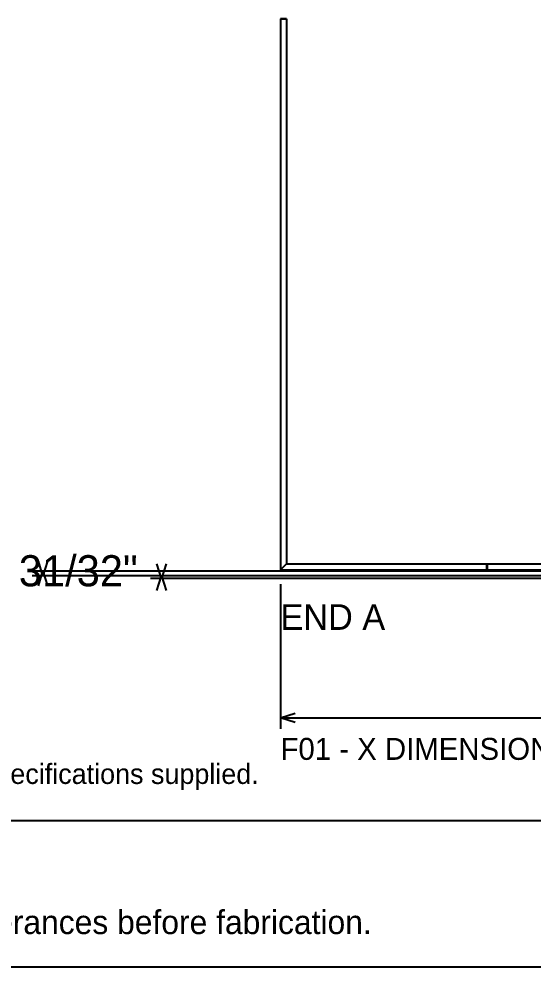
# Model space of a CAD drawing. Header units: inches. Extents: x 21 to 1475, y 21 to 947.
# Drawn here: x 403.7 to 575.4, y 20.8 to 337.2 of the extents above; entities that cross this region are included whole.
import ezdxf
from ezdxf.enums import TextEntityAlignment as Align

# ---------------------------------------------------------------- set-up
doc = ezdxf.new("R2010")
doc.units = ezdxf.units.IN
doc.header["$MEASUREMENT"] = 0

msp = doc.modelspace()

# ---------------------------------------------------------------- linework, layer by layer
at = {"layer": 'ANNOTATION'}
for p, q in [((411.72, 151.4), (410.19, 156.29)), ((413.25, 156.29), (411.72, 151.4)), ((451.31, 150.43), (449.78, 155.32)), ((452.84, 155.32), (451.31, 150.43)), ((715.7, 152.9), (408.06, 152.9)), ((410.19, 148.01), (411.72, 152.9)), ((411.72, 152.9), (411.72, 151.4)), ((411.72, 152.9), (413.25, 148.01)), ((715.7, 151.4), (408.06, 151.4)), ((715.7, 151.4), (447.64, 151.4)), ((717.14, 150.43), (447.64, 150.43)), ((449.78, 146.51), (451.31, 151.4)), ((451.31, 151.4), (451.31, 150.43)), ((451.31, 151.4), (452.84, 146.51)), ((491.03, 148.59), (491.03, 100.32)), ((491.03, 103.98), (495.92, 105.51)), ((491.03, 103.98), (717.53, 103.98)), ((495.92, 102.45), (491.03, 103.98))]:
    msp.add_line(p, q, dxfattribs=at)
at = {"layer": 'OUTLINE'}
for p, q in [((491.03, 337.24), (493.03, 337.24)), ((493.03, 337.24), (491.03, 337.24)), ((491.03, 337.24), (491.03, 153.4)), ((491.03, 337.24), (491.03, 153.4)), ((493.03, 337.24), (493.03, 155.4)), ((493.03, 337.24), (493.03, 155.4)), ((493.03, 155.4), (491.03, 153.4)), ((491.03, 153.4), (493.03, 155.4)), ((493.03, 155.4), (560.01, 155.4)), ((493.03, 155.4), (559.9, 155.4)), ((559.9, 155.4), (636.9, 155.4)), ((559.9, 155.4), (560.01, 155.4)), ((559.9, 153.4), (559.9, 155.4)), ((560.01, 155.4), (560.01, 153.4)), ((560.01, 155.4), (637.01, 155.4)), ((491.03, 153.4), (559.9, 153.4)), ((491.03, 153.4), (560.01, 153.4)), ((560.01, 153.4), (559.9, 153.4)), ((559.9, 153.4), (636.9, 153.4)), ((560.01, 153.4), (637.01, 153.4)), ((20.78, 69.67), (1475.22, 69.67)), ((1475.22, 20.78), (20.78, 20.78))]:
    msp.add_line(p, q, dxfattribs=at)

# ---------------------------------------------------------------- texts
at = {"layer": 'ANNOTATION'}
msp.add_text('31/32"', height=10.389, dxfattribs=at).set_placement((443.36, 147.86), align=Align.RIGHT)
for s, height, p in [('END A', 8.556, (491.03, 133.32)), ('F01 - X DIMENSIONS APPLY TO MATCHING COLUMNS', 7.3333, (491.03, 89.93)), ('GEOMETRY REVIEW: spline chord error <0.00001 in where recorded; no native thread specifications supplied.', 6.72222, (40.33, 81.89)), ('MODEL-DERIVED REVIEW PREVIEW - verify dimensions, material and tolerances before fabrication.', 7.9444, (40.33, 31.78))]:
    msp.add_text(s, height=height, dxfattribs=at).set_placement(p)

doc.saveas('drawing.dxf')
